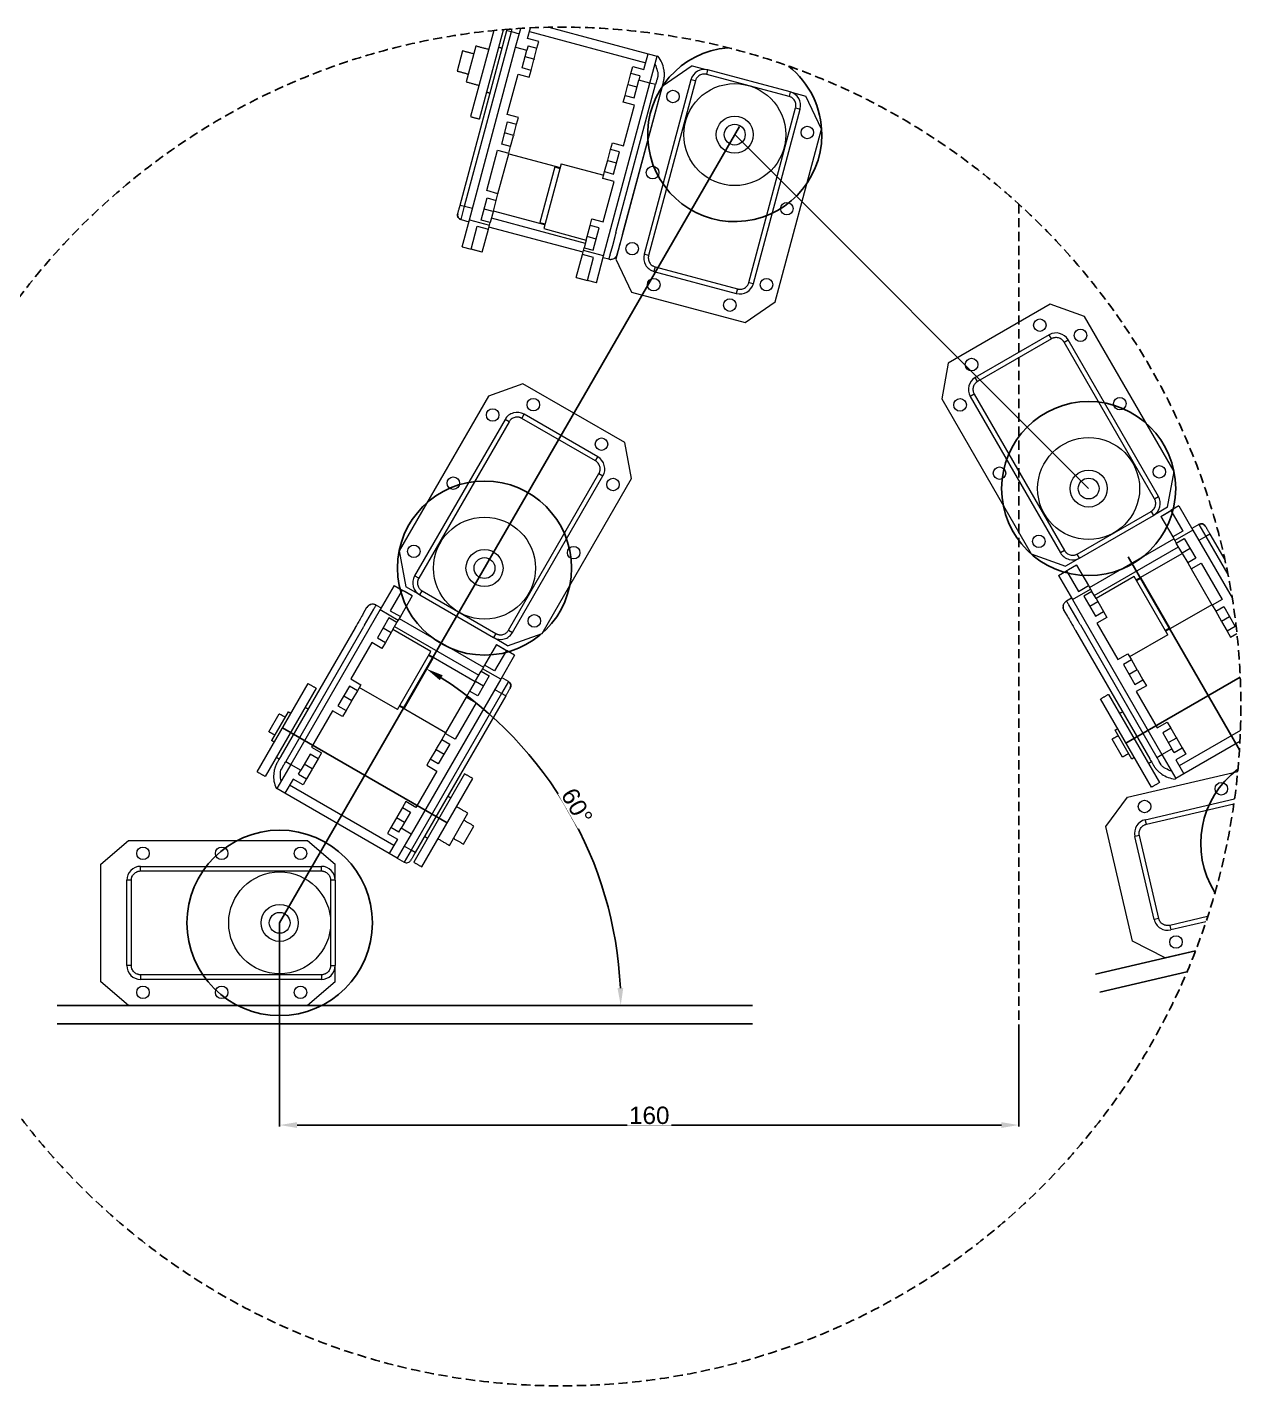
# Model space of a CAD drawing. Header units: millimetres. Extents: x 2045 to 5131, y -377 to 2192.
# Drawn here: x 3508 to 4555, y -377 to 796 of the extents above; entities that cross this region are included whole.
import ezdxf

# ---------------------------------------------------------------- set-up
doc = ezdxf.new("R2010")
doc.units = ezdxf.units.MM
doc.linetypes.add('ACISOTGL', pattern=[3, 2, -1])
for name, color, linetype, lineweight in [('AM_0', 7, 'Continuous', 50), ('AM_5', 3, 'Continuous', 25), ('Construction', 1, 'ACISOTGL', 25)]:
    doc.layers.add(name, color=color, linetype=linetype, lineweight=lineweight)
doc.layers.add('Legs', color=7, linetype='Continuous')
doc.layers.add('RX-28', color=7, linetype='Continuous')
doc.styles.get("Standard").update_dxf_attribs({"font": 'arial.ttf'})
doc.dimstyles.new('ISO-25$0', dxfattribs={"dimtxt": 2.5, "dimasz": 2.5, "dimexe": 1.25, "dimexo": 0.625, "dimtad": 1, "dimtxsty": 'Standard', "dimcen": 2.5, "dimadec": 0, "dimazin": 0, "dimtfac": 1, "dimtmove": 0, "dimatfit": 3, "dimfxl": 1, "dimarcsym": 0})
doc.dimstyles.new('ISO-25$2', dxfattribs={"dimtxt": 2.5, "dimasz": 2.5, "dimexe": 1.25, "dimexo": 0.625, "dimtad": 1, "dimtxsty": 'Standard', "dimcen": 2.5, "dimadec": 0, "dimazin": 0, "dimtfac": 1, "dimtmove": 0, "dimatfit": 3, "dimfxl": 1, "dimarcsym": 0})

# ---------------------------------------------------------------- blocks, each defined once
blk = doc.blocks.new('GENZOO0UT9OZ3')
at = {"layer": 'Construction', "linetype": 'ByBlock'}
blk.add_line((37.39, 123.4), (113.75, 47.03), dxfattribs=at)
at = {"layer": 'Construction'}
blk.add_line((98.67, 108.4), (98.67, -68.49), dxfattribs=at)
blk.add_circle((0, 0), 146.59, dxfattribs=at)
at = {"layer": 'Legs', "color": 7, "linetype": 'Continuous', "lineweight": 15}
for p, q in [((-21.86, 108.21), (-11.77, 145.89)), ((-20.9, 107.96), (-10.8, 145.63)), ((-14.62, 145.86), (-19.6, 127.28)), ((-17.67, 126.76), (-12.5, 146.05)), ((-11.77, 145.89), (-10.8, 145.63)), ((-10.8, 145.63), (-10.65, 146.2)), ((-10.8, 145.63), (-9.11, 145.17)), ((-9.89, 142.28), (-8.8, 146.32)), ((-7.32, 144.15), (-6.7, 146.44)), ((-4.9, 143.5), (-7.32, 144.15)), ((-6.92, 145.62), (18.19, 138.89)), ((-2.71, 146.56), (18.71, 140.82)), ((-21.34, 141.46), (-22.5, 137.12)), ((-18.47, 142.51), (-20.54, 134.78)), ((-19.88, 104.99), (-9.89, 142.28)), ((-9.89, 142.28), (-7.47, 141.63)), ((-8.5, 137.79), (-7.47, 141.63)), ((-7.22, 142.57), (-7.47, 141.63)), ((-7.22, 142.57), (-5.29, 142.05)), ((-5.9, 139.76), (-5.29, 142.05)), ((-5.29, 142.05), (-4.9, 143.5)), ((17.8, 137.42), (18.71, 140.82)), ((18.71, 140.82), (20.64, 140.31)), ((-5.93, 139.66), (-7.86, 140.18)), ((-6.57, 137.27), (-5.96, 139.57)), ((-5.9, 139.76), (-5.96, 139.57)), ((14.99, 136.62), (15.38, 138.07)), ((15.38, 138.07), (17.8, 137.42)), ((19.09, 134.51), (20.64, 140.31)), ((28.22, 138.28), (21.75, 133.8)), ((28.22, 138.28), (31.61, 137.37)), ((28.22, 138.28), (30.64, 137.63)), ((-11.72, 127.73), (-9.37, 136.47)), ((-9.37, 136.47), (-6.96, 135.82)), ((-6.57, 137.27), (-8.5, 137.79)), ((-6.96, 135.82), (-6.57, 137.27)), ((14.38, 134.32), (14.99, 136.62)), ((16.93, 136.1), (14.99, 136.62)), ((15.65, 131.32), (16.67, 135.16)), ((16.93, 136.1), (16.67, 135.16)), ((19.09, 134.51), (16.67, 135.16)), ((27.93, 135.25), (17.84, 97.58)), ((28.9, 134.99), (18.8, 97.32)), ((20.78, 135.98), (20.56, 135.15)), ((28.9, 134.99), (27.93, 135.25)), ((31.35, 136.4), (31.61, 137.37)), ((49.12, 131.64), (31.35, 136.4)), ((49.38, 132.61), (31.61, 137.37)), ((9.1, 97.23), (19.09, 134.51)), ((21.75, 133.8), (11.75, 96.52)), ((11.76, 102.31), (20.3, 134.19)), ((13.33, 102.41), (21.62, 133.32)), ((13.71, 131.84), (14.33, 134.13)), ((14.33, 134.13), (14.38, 134.32)), ((14.35, 134.23), (16.29, 133.71)), ((20.3, 134.19), (19.09, 134.51)), ((49.38, 132.61), (49.12, 131.64)), ((49.38, 132.61), (52.76, 131.7)), ((50.34, 132.35), (52.76, 131.7)), ((13.33, 130.39), (13.71, 131.84)), ((15.74, 129.74), (13.33, 130.39)), ((13.4, 121), (15.74, 129.74)), ((13.71, 131.84), (15.65, 131.32)), ((40.44, 91.52), (50.53, 129.19)), ((50.53, 129.19), (51.5, 128.93)), ((56.13, 124.59), (52.76, 131.7)), ((-12.9, 121.37), (-11.62, 126.15)), ((-9.3, 127.08), (-11.72, 127.73)), ((-11.62, 126.15), (-9.69, 125.63)), ((-9.69, 125.63), (-9.3, 127.08)), ((41.41, 91.26), (51.5, 128.93)), ((-10.33, 123.24), (-12.26, 123.76)), ((-10.97, 120.85), (-10.36, 123.14)), ((-10.3, 123.34), (-10.36, 123.14)), ((-10.3, 123.34), (-9.69, 125.63)), ((46.14, 87.3), (56.13, 124.59)), ((-10.97, 120.85), (-12.9, 121.37)), ((-11.36, 119.4), (-10.97, 120.85)), ((10.59, 120.2), (10.98, 121.65)), ((10.98, 121.65), (13.4, 121)), ((-16.12, 111.31), (-13.77, 120.05)), ((-13.77, 120.05), (-11.36, 119.4)), ((-13.7, 110.66), (-11.39, 119.28)), ((-11.39, 119.28), (-0.28, 116.31)), ((9.31, 115.42), (9.93, 117.71)), ((9.93, 117.71), (9.98, 117.9)), ((9.95, 117.81), (11.89, 117.29)), ((9.98, 117.9), (10.59, 120.2)), ((12.53, 119.68), (10.59, 120.2)), ((11.25, 114.9), (12.53, 119.68)), ((-1.44, 116.42), (-4.66, 104.42)), ((-0.06, 117.13), (-3.82, 103.12)), ((-1.44, 116.42), (-0.33, 116.12)), ((-0.06, 117.13), (9.11, 114.67)), ((8.93, 113.97), (9.31, 115.42)), ((9.31, 115.42), (11.25, 114.9)), ((11.34, 113.32), (8.93, 113.97)), ((9, 104.58), (11.34, 113.32)), ((-17.3, 104.95), (-16.02, 109.73)), ((-13.7, 110.66), (-16.12, 111.31)), ((-16.02, 109.73), (-14.09, 109.21)), ((-14.7, 106.92), (-14.09, 109.21)), ((-14.09, 109.21), (-13.7, 110.66)), ((-21.86, 108.21), (-20.9, 107.96)), ((-21.67, 105.06), (-20.9, 107.96)), ((-20.9, 107.96), (-19.21, 107.5)), ((-14.73, 106.82), (-16.66, 107.34)), ((-14.76, 106.72), (-15.37, 104.43)), ((-14.7, 106.92), (-14.76, 106.72)), ((-3.6, 103.94), (-14.7, 106.92)), ((-21.67, 105.06), (-19.98, 104.6)), ((-21.43, 99.2), (-19.88, 104.99)), ((-19.88, 104.99), (-15.53, 103.83)), ((-19.5, 98.68), (-18.17, 103.63)), ((-18.17, 103.63), (-15.76, 102.98)), ((-15.37, 104.43), (-17.3, 104.95)), ((-17.09, 98.03), (-15.76, 102.98)), ((-15.76, 102.98), (-15.53, 103.83)), ((4.65, 98.01), (-15.64, 103.44)), ((-15.53, 103.83), (-15.37, 104.43)), ((5.17, 99.94), (-15.12, 105.37)), ((-4.66, 104.42), (-3.55, 104.12)), ((-3.82, 103.12), (5.36, 100.66)), ((5.36, 100.66), (6.19, 103.78)), ((6.19, 103.78), (6.58, 105.23)), ((8.13, 103.26), (6.19, 103.78)), ((6.58, 105.23), (9, 104.58)), ((6.85, 98.48), (8.13, 103.26)), ((5.36, 100.66), (4.91, 99)), ((7.49, 100.87), (5.55, 101.39)), ((11.5, 101.35), (10.98, 99.41)), ((-21.43, 99.2), (-19.5, 98.68)), ((-17.09, 98.03), (-19.5, 98.68)), ((-17.09, 98.03), (-19.5, 98.68)), ((-17.09, 98.03), (-19.02, 98.55)), ((-17.09, 98.03), (-19.02, 98.55)), ((3.2, 92.6), (4.53, 97.55)), ((4.53, 97.55), (4.75, 98.39)), ((6.94, 96.9), (4.53, 97.55)), ((4.75, 98.39), (4.91, 99)), ((9.1, 97.23), (4.75, 98.39)), ((4.91, 99), (6.85, 98.48)), ((5.61, 91.95), (6.94, 96.9)), ((7.55, 91.43), (9.1, 97.23)), ((10.2, 96.52), (9, 96.84)), ((10.98, 99.41), (10.46, 97.48)), ((12.04, 97.58), (12.43, 99.03)), ((18.8, 97.32), (17.84, 97.58)), ((11.75, 96.52), (15.13, 89.4)), ((20.22, 94.87), (19.96, 93.9)), ((19.96, 93.9), (37.73, 89.14)), ((20.22, 94.87), (37.99, 90.11)), ((3.2, 92.6), (5.61, 91.95)), ((3.2, 92.6), (5.13, 92.08)), ((3.2, 92.6), (5.61, 91.95)), ((3.2, 92.6), (5.13, 92.08)), ((7.55, 91.43), (5.61, 91.95)), ((40.44, 91.52), (41.41, 91.26)), ((15.13, 89.4), (39.66, 82.83)), ((37.99, 90.11), (37.73, 89.14)), ((39.66, 82.83), (46.14, 87.3)), ((105.45, 86.81), (83.45, 74.11)), ((112.87, 84.16), (105.45, 86.81)), ((132.17, 50.73), (112.87, 84.16)), ((105.22, 80.21), (89.29, 71.01)), ((105.72, 79.34), (89.79, 70.14)), ((105.72, 79.34), (105.22, 80.21)), ((108.45, 78.61), (109.32, 79.11)), ((127.95, 44.84), (108.45, 78.61)), ((128.82, 45.34), (109.32, 79.11)), ((83.45, 74.11), (82.04, 66.36)), ((89.79, 70.14), (89.29, 71.01)), ((-8.31, 69.65), (-15.73, 67)), ((13.68, 56.95), (-8.31, 69.65)), ((-15.73, 67), (-35.03, 33.57)), ((82.04, 66.36), (101.34, 32.93)), ((89.05, 67.41), (88.19, 66.91)), ((88.19, 66.91), (107.69, 33.14)), ((89.05, 67.41), (108.55, 33.64)), ((-12.18, 61.95), (-31.68, 28.17)), ((-11.31, 61.45), (-12.18, 61.95)), ((-8.58, 62.18), (-8.08, 63.05)), ((7.35, 52.98), (-8.58, 62.18)), ((7.85, 53.85), (-8.08, 63.05)), ((-11.31, 61.45), (-30.81, 27.67)), ((15.1, 49.2), (13.68, 56.95)), ((7.35, 52.98), (7.85, 53.85)), ((-11.41, 16.47), (8.09, 50.25)), ((8.09, 50.25), (8.95, 49.75)), ((130.75, 42.99), (132.17, 50.73)), ((-10.55, 15.97), (8.95, 49.75)), ((-4.2, 15.77), (15.1, 49.2)), ((127.95, 44.84), (128.82, 45.34)), ((111.29, 32.9), (127.22, 42.1)), ((111.79, 32.04), (127.72, 41.24)), ((127.22, 42.1), (127.72, 41.24)), ((130.75, 42.99), (127.72, 41.24)), ((130.75, 42.99), (128.59, 41.74)), ((129.35, 41.02), (131.51, 42.27)), ((129.35, 41.02), (131.51, 42.27)), ((129.35, 41.02), (131.08, 42.02)), ((129.35, 41.02), (131.08, 42.02)), ((133.24, 43.27), (131.51, 42.27)), ((131.51, 42.27), (134.07, 37.83)), ((133.24, 43.27), (136.24, 38.08)), ((129.35, 41.02), (131.91, 36.58)), ((137.56, 39.3), (136.04, 38.42)), ((137.56, 39.3), (139.06, 36.7)), ((113.96, 25.67), (132.15, 36.17)), ((134.07, 37.83), (131.91, 36.58)), ((131.91, 36.58), (132.35, 35.83)), ((136.24, 38.08), (132.35, 35.83)), ((132.35, 35.83), (132.66, 35.28)), ((132.66, 35.28), (134.39, 36.28)), ((133.85, 33.23), (132.66, 35.28)), ((134.39, 36.28), (136.87, 32)), ((136.24, 38.08), (144.71, 23.42)), ((139.06, 36.7), (137.54, 35.82)), ((139.93, 37.2), (139.06, 36.7)), ((139.06, 36.7), (143.79, 28.5)), ((139.93, 37.2), (143.13, 31.64)), ((-35.03, 33.57), (-33.61, 25.82)), ((101.34, 32.93), (108.75, 30.29)), ((108.55, 33.64), (107.69, 33.14)), ((111.79, 32.04), (111.29, 32.9)), ((114.96, 23.94), (133.15, 34.44)), ((123.99, 27.3), (133.95, 33.05)), ((133.95, 33.05), (133.85, 33.23)), ((133.9, 33.14), (135.63, 34.14)), ((133.95, 33.05), (135.13, 31)), ((111.79, 32.04), (108.75, 30.29)), ((110.92, 31.54), (108.75, 30.29)), ((111.16, 30.52), (109, 29.27)), ((111.16, 30.52), (109, 29.27)), ((111.16, 30.52), (109.43, 29.52)), ((111.16, 30.52), (109.43, 29.52)), ((111.16, 30.52), (113.72, 26.08)), ((136.87, 32), (135.13, 31)), ((135.13, 31), (135.88, 29.7)), ((135.88, 29.7), (138.05, 30.95)), ((135.88, 29.7), (140.35, 21.97)), ((138.05, 30.95), (142.57, 23.11)), ((-30.81, 27.67), (-31.68, 28.17)), ((107.26, 28.27), (109, 29.27)), ((107.26, 28.27), (110.26, 23.08)), ((109, 29.27), (111.56, 24.83)), ((123.56, 28.04), (115.34, 23.29)), ((130.81, 15.48), (123.56, 28.04)), ((125.08, 27.71), (124.08, 27.14)), ((131.29, 16.96), (125.08, 27.71)), ((-36.1, 26.11), (-39.1, 20.91)), ((-34.37, 25.11), (-36.93, 20.67)), ((-36.1, 26.11), (-34.37, 25.11)), ((-32.21, 23.86), (-34.77, 19.42)), ((-32.21, 23.86), (-34.37, 25.11)), ((-32.21, 23.86), (-34.37, 25.11)), ((-32.21, 23.86), (-33.94, 24.86)), ((-32.21, 23.86), (-33.94, 24.86)), ((-30.58, 24.07), (-33.61, 25.82)), ((-31.45, 24.57), (-33.61, 25.82)), ((-30.58, 24.07), (-30.08, 24.94)), ((-30.58, 24.07), (-14.65, 14.87)), ((-30.08, 24.94), (-14.15, 15.74)), ((110.26, 23.08), (114.16, 25.33)), ((111.56, 24.83), (113.72, 26.08)), ((114.47, 24.78), (112.74, 23.78)), ((112.74, 23.78), (115.22, 19.5)), ((113.72, 26.08), (114.16, 25.33)), ((114.16, 25.33), (114.47, 24.78)), ((115.34, 23.29), (114.47, 24.78)), ((-39.1, 20.91), (-58.4, -12.52)), ((-42.04, 21.33), (-42.79, 20.04)), ((-41.49, 19.29), (-40.49, 21.02)), ((-39.99, 21.88), (-38.9, 21.26)), ((-39.1, 20.91), (-35.21, 18.66)), ((-36.93, 20.67), (-34.77, 19.42)), ((108.43, 20.75), (109.18, 19.45)), ((108.98, 22.8), (110.06, 23.42)), ((110.48, 20.2), (109.48, 21.93)), ((110.26, 23.08), (129.56, -10.35)), ((113.98, 21.64), (115.71, 22.64)), ((115.34, 23.29), (116.95, 20.5)), ((140.35, 21.97), (130.39, 16.22)), ((142.57, 23.11), (140.41, 21.86)), ((140.41, 21.86), (141.16, 20.56)), ((141.16, 20.56), (142.89, 21.56)), ((141.16, 20.56), (142.35, 18.5)), ((142.89, 21.56), (145.37, 17.27)), ((-42.49, 17.55), (-41.49, 19.29)), ((-37.25, 19.12), (-39.73, 14.83)), ((-35.52, 18.12), (-37.25, 19.12)), ((-36.38, 16.63), (-35.52, 18.12)), ((-35.21, 18.66), (-35.52, 18.12)), ((-34.77, 19.42), (-35.21, 18.66)), ((-35.01, 19.01), (-16.82, 8.51)), ((111.48, 18.47), (110.48, 20.2)), ((111.98, 17.6), (128.48, -10.98)), ((115.22, 19.5), (116.95, 20.5)), ((117.7, 19.2), (115.53, 17.95)), ((115.53, 17.95), (120.06, 10.11)), ((116.95, 20.5), (117.7, 19.2)), ((142.45, 18.33), (142.35, 18.5)), ((142.4, 18.42), (144.13, 19.42)), ((142.45, 18.33), (143.63, 16.27)), ((-44.54, 17), (-60.54, -10.71)), ((-42.99, 16.69), (-59.49, -11.89)), ((-39.73, 14.83), (-37.99, 13.83)), ((-38.49, 16.98), (-36.76, 15.98)), ((-36.38, 16.63), (-37.99, 13.83)), ((-28.16, 11.88), (-36.38, 16.63)), ((-36.01, 17.28), (-17.82, 6.78)), ((-14.15, 15.74), (-14.65, 14.87)), ((-11.62, 13.12), (-14.65, 14.87)), ((-11.62, 13.12), (-4.2, 15.77)), ((-11.41, 16.47), (-10.55, 15.97)), ((110.93, 16.42), (126.93, -11.29)), ((130.81, 15.48), (122.59, 10.73)), ((131.29, 16.96), (130.29, 16.38)), ((145.37, 17.27), (143.63, 16.27)), ((143.63, 16.27), (144.38, 14.98)), ((144.38, 14.98), (145.74, 15.76)), ((-40.91, 13.78), (-45.43, 5.95)), ((-38.74, 12.53), (-40.91, 13.78)), ((-37.99, 13.83), (-38.74, 12.53)), ((-35.41, -0.68), (-28.16, 11.88)), ((-14.02, 13.36), (-16.58, 8.92)), ((-11.86, 12.11), (-14.42, 7.67)), ((-14.02, 13.36), (-11.86, 12.11)), ((-14.02, 13.36), (-12.29, 12.36)), ((-14.02, 13.36), (-11.86, 12.11)), ((-14.02, 13.36), (-12.29, 12.36)), ((-11.62, 13.12), (-13.78, 14.37)), ((-10.12, 11.11), (-11.86, 12.11)), ((-33.89, -0.35), (-27.68, 10.4)), ((-27.68, 10.4), (-28.68, 10.98)), ((-28.58, 11.14), (-18.62, 5.39)), ((-16.58, 8.92), (-17.02, 8.16)), ((-14.42, 7.67), (-16.58, 8.92)), ((-10.12, 11.11), (-13.12, 5.91)), ((120.06, 10.11), (122.22, 11.36)), ((122.97, 10.06), (121.24, 9.06)), ((121.24, 9.06), (123.72, 4.77)), ((122.22, 11.36), (122.97, 10.06)), ((122.97, 10.06), (124.16, 8)), ((-45.43, 5.95), (-43.27, 4.7)), ((-13.12, 5.91), (-32.42, -27.52)), ((-18.52, 5.56), (-17.33, 7.62)), ((-15.6, 6.62), (-18.08, 2.33)), ((-17.02, 8.16), (-17.33, 7.62)), ((-17.33, 7.62), (-15.6, 6.62)), ((-13.12, 5.91), (-17.02, 8.16)), ((-11.41, 5.38), (-12.92, 6.26)), ((124.21, 7.92), (122.48, 6.92)), ((124.16, 8), (124.26, 7.83)), ((124.26, 7.83), (125.45, 5.77)), ((-65.67, -14.1), (-54.67, 4.96)), ((-52.94, 3.96), (-63.94, -15.1)), ((-45.75, 4.4), (-48.23, 0.11)), ((-44.02, 3.4), (-45.75, 4.4)), ((-44.02, 3.4), (-45.21, 1.34)), ((-43.27, 4.7), (-44.02, 3.4)), ((-35.41, -0.68), (-43.63, 4.07)), ((-19.81, 3.33), (-20.56, 2.03)), ((-18.62, 5.39), (-19.81, 3.33)), ((-18.08, 2.33), (-19.81, 3.33)), ((-18.62, 5.39), (-18.52, 5.56)), ((-18.57, 5.48), (-16.84, 4.48)), ((-12.91, 2.79), (-14.42, 3.66)), ((-11.41, 5.38), (-12.91, 2.79)), ((123.72, 4.77), (125.45, 5.77)), ((126.2, 4.48), (124.03, 3.23)), ((124.03, 3.23), (128.56, -4.61)), ((125.45, 5.77), (126.2, 4.48)), ((-48.23, 0.11), (-46.49, -0.89)), ((-45.26, 1.25), (-46.99, 2.25)), ((-45.31, 1.17), (-46.49, -0.89)), ((-45.21, 1.34), (-45.31, 1.17)), ((-25.02, -5.69), (-34.98, 0.06)), ((-33.89, -0.35), (-34.89, 0.22)), ((-12.91, 2.79), (-32.41, -30.99)), ((-12.04, 2.29), (-31.54, -31.49)), ((-20.56, 2.03), (-25.02, -5.69)), ((-18.39, 0.78), (-22.92, -7.05)), ((-20.56, 2.03), (-18.39, 0.78)), ((-12.04, 2.29), (-12.91, 2.79)), ((127.3, -17.43), (116.3, 1.62)), ((118.03, 2.62), (129.03, -16.43)), ((-63.15, -5.44), (-60.9, -1.55)), ((-62.53, -7.36), (-58.93, -1.13)), ((-49.41, -0.94), (-53.93, -8.78)), ((-47.24, -2.19), (-49.41, -0.94)), ((-46.49, -0.89), (-47.24, -2.19)), ((-25.08, -5.8), (-25.83, -7.1)), ((-22.92, -7.05), (-25.08, -5.8)), ((123.04, -11.35), (119.44, -5.11)), ((128.56, -4.61), (130.72, -3.36)), ((131.47, -4.66), (129.74, -5.66)), ((129.74, -5.66), (131.73, -9.1)), ((130.72, -3.36), (131.47, -4.66)), ((131.47, -4.66), (132.66, -6.72)), ((146.5, -5.2), (133.3, -12.82)), ((-53.93, -8.78), (-51.77, -10.03)), ((-25.83, -7.1), (-27.02, -9.16)), ((-24.1, -8.1), (-26.58, -12.39)), ((-25.83, -7.1), (-24.1, -8.1)), ((121.06, -10.93), (118.81, -7.03)), ((132.71, -6.8), (130.98, -7.8)), ((132.66, -6.72), (132.76, -6.89)), ((132.76, -6.89), (133.95, -8.95)), ((146.39, -7.56), (134.3, -14.55)), ((-54.25, -10.32), (-56.24, -13.77)), ((-52.52, -11.32), (-54.25, -10.32)), ((-52.52, -11.32), (-53.71, -13.38)), ((-51.77, -10.03), (-52.52, -11.32)), ((-28.31, -11.39), (-29.06, -12.69)), ((-27.12, -9.33), (-28.31, -11.39)), ((-26.58, -12.39), (-28.31, -11.39)), ((-27.12, -9.33), (-27.02, -9.16)), ((-27.07, -9.25), (-25.34, -10.25)), ((128.48, -10.98), (129.56, -10.35)), ((129.56, -10.35), (131.73, -9.1)), ((129.56, -10.35), (132.56, -15.55)), ((132.22, -9.95), (131.73, -9.1)), ((132.22, -9.95), (133.95, -8.95)), ((134.7, -10.25), (132.53, -11.5)), ((132.53, -11.5), (134.3, -14.55)), ((133.95, -8.95), (134.7, -10.25)), ((-58.4, -12.52), (-61.4, -17.71)), ((-60.42, -13.5), (-59.99, -12.76)), ((-59.49, -11.89), (-58.4, -12.52)), ((-58.4, -12.52), (-56.24, -13.77)), ((-56.73, -14.61), (-56.24, -13.77)), ((-56.73, -14.61), (-54.99, -15.61)), ((-53.76, -13.47), (-55.49, -12.47)), ((-53.81, -13.55), (-54.99, -15.61)), ((-53.71, -13.38), (-53.81, -13.55)), ((-20.89, -14.54), (-31.89, -33.6)), ((-26.89, -13.94), (-31.42, -21.78)), ((-29.06, -12.69), (-26.89, -13.94)), ((122.17, -19.57), (145.91, -14.05)), ((129.41, -12.59), (128.98, -11.84)), ((134.3, -14.55), (132.56, -15.55)), ((-57.91, -15.66), (-59.67, -18.71)), ((-36.16, -29.98), (-58.67, -16.98)), ((-55.74, -16.91), (-57.91, -15.66)), ((-54.99, -15.61), (-55.74, -16.91)), ((-30.16, -34.6), (-19.16, -15.54)), ((-59.67, -18.71), (-61.4, -17.71)), ((-37.16, -31.71), (-59.67, -18.71)), ((117.48, -25.89), (122.17, -19.57)), ((125.97, -24.43), (145.22, -19.96)), ((-34.33, -21.82), (-35.52, -23.88)), ((-32.6, -22.82), (-34.59, -26.27)), ((-33.58, -20.53), (-34.33, -21.82)), ((-34.33, -21.82), (-32.6, -22.82)), ((-31.42, -21.78), (-33.58, -20.53)), ((-24.19, -29.96), (-20.19, -23.03)), ((126.2, -25.41), (145.07, -21.02)), ((-36.81, -26.11), (-37.56, -27.41)), ((-35.62, -24.05), (-36.81, -26.11)), ((-35.08, -27.11), (-36.81, -26.11)), ((-35.62, -24.05), (-35.52, -23.88)), ((-35.57, -23.97), (-33.84, -24.97)), ((-35.08, -27.11), (-34.59, -26.27)), ((-32.42, -27.52), (-34.59, -26.27)), ((-21.15, -29.69), (-18.9, -25.8)), ((123.23, -50.63), (117.48, -25.89)), ((126.2, -25.41), (125.97, -24.43)), ((-99.41, -33.99), (-93.41, -28.89)), ((-93.41, -28.89), (-54.81, -28.89)), ((-54.81, -28.89), (-48.81, -33.99)), ((-37.56, -27.41), (-35.39, -28.66)), ((-35.39, -28.66), (-37.16, -31.71)), ((-32.42, -27.52), (-35.42, -32.71)), ((124.7, -27.81), (123.73, -28.03)), ((127.89, -45.96), (123.73, -28.03)), ((128.87, -45.73), (124.7, -27.81)), ((-35.42, -32.71), (-37.16, -31.71)), ((-32.41, -30.99), (-33.92, -30.11)), ((-32.41, -30.99), (-33.91, -33.59)), ((-31.54, -31.49), (-32.41, -30.99)), ((-99.41, -59.39), (-99.41, -33.99)), ((-90.81, -34.49), (-51.81, -34.49)), ((-90.81, -35.49), (-90.81, -34.49)), ((-51.81, -35.49), (-51.81, -34.49)), ((-48.81, -37.49), (-48.81, -33.99)), ((-48.81, -36.49), (-48.81, -33.99)), ((-35.42, -32.71), (-33.91, -33.59)), ((-93.81, -55.89), (-93.81, -37.49)), ((-92.81, -37.49), (-93.81, -37.49)), ((-92.81, -55.89), (-92.81, -37.49)), ((-90.81, -35.49), (-51.81, -35.49)), ((-49.81, -37.49), (-49.81, -55.89)), ((-48.81, -37.49), (-49.81, -37.49)), ((-48.81, -37.49), (-48.81, -55.89)), ((128.87, -45.73), (127.89, -45.96)), ((139.4, -45.34), (131.27, -47.23)), ((139.04, -46.45), (131.49, -48.2)), ((131.27, -47.23), (131.49, -48.2)), ((130.23, -54.24), (123.23, -50.63)), ((136.78, -52.72), (130.23, -54.24)), ((-92.81, -55.89), (-93.81, -55.89)), ((-51.81, -57.89), (-90.81, -57.89)), ((-90.81, -57.89), (-90.81, -58.89)), ((-51.81, -57.89), (-51.81, -58.89)), ((-49.81, -55.89), (-48.81, -55.89)), ((-48.81, -59.39), (-48.81, -55.89)), ((-48.81, -59.39), (-48.81, -56.89)), ((-93.41, -64.49), (-99.41, -59.39)), ((-51.81, -58.89), (-90.81, -58.89)), ((-48.81, -59.39), (-54.81, -64.49)), ((-54.81, -64.49), (-93.41, -64.49))]:
    blk.add_line(p, q, dxfattribs=at)
at = {"layer": 'Legs', "color": 1}
for p, q in [((-60.81, -46.69), (38.39, 125.13)), ((146.29, -9.33), (122.25, 32.32)), ((121.8, -7.91), (146.45, 6.33)), ((-60.17, -4.57), (-24.66, -25.07)), ((-60.81, -64.49), (-60.81, -46.69)), ((136.78, -52.72), (115.23, -57.73)), ((134.95, -57.25), (116.13, -61.62)), ((41.19, -64.49), (-108.81, -64.49)), ((41.19, -68.49), (-108.81, -68.49))]:
    blk.add_line(p, q, dxfattribs=at)
at = {"layer": 'Legs', "color": 7, "linetype": 'Continuous', "lineweight": 15}
for centre, radius in [((24.06, 131.63), 1.35), ((37.39, 123.4), 11), ((37.39, 123.4), 4), ((37.39, 123.4), 2.25), ((53.04, 123.86), 1.35), ((19.66, 115.21), 1.35), ((48.64, 107.44), 1.35), ((15.26, 98.78), 1.35), ((19.91, 91.02), 1.35), ((44.24, 91.02), 1.35), ((36.33, 86.62), 1.35), ((103.21, 82.28), 1.35), ((111.99, 80.08), 1.35), ((88.49, 73.78), 1.35), ((-6.08, 65.12), 1.35), ((86.01, 65.08), 1.35), ((120.49, 65.36), 1.35), ((-14.85, 62.91), 1.35), ((8.65, 56.62), 1.35), ((113.75, 47.03), 11), ((94.51, 50.36), 1.35), ((113.75, 47.03), 4), ((128.99, 50.63), 1.35), ((-23.35, 48.19), 1.35), ((11.13, 47.91), 1.35), ((113.75, 47.03), 2.25), ((-16.61, 29.87), 11), ((103.01, 35.63), 1.35), ((-31.85, 33.47), 1.35), ((-16.61, 29.87), 4), ((2.63, 33.19), 1.35), ((-16.61, 29.87), 2.25), ((-5.87, 18.47), 1.35), ((142.38, -17.75), 1.35), ((125.82, -21.59), 1.35), ((-90.31, -31.69), 1.35), ((-73.31, -31.69), 1.35), ((-56.31, -31.69), 1.35), ((-60.81, -46.69), 11), ((-60.81, -46.69), 4), ((-60.81, -46.69), 2.25), ((132.61, -50.81), 1.35), ((-90.31, -61.69), 1.35), ((-73.31, -61.69), 1.35), ((-56.31, -61.69), 1.35)]:
    blk.add_circle(centre, radius, dxfattribs=at)
at = {"layer": 'Legs', "color": 1}
blk.add_circle((-60.81, -46.69), 20, dxfattribs=at)
for centre, radius, start, end in [((37.39, 123.4), 18.78, 94.5168, 0), ((37.39, 123.4), 18.78, 94.5168, 0), ((37.39, 123.4), 18.78, 94.5168, 0), ((37.39, 123.4), 18.78, 0, 51.7724), ((37.39, 123.4), 18.78, 0, 51.7724), ((37.39, 123.4), 18.78, 0, 51.7724), ((157.95, -29.53), 20, 126.8328, 211.9905)]:
    blk.add_arc(centre, radius, start, end, dxfattribs=at)
at = {"layer": 'Legs', "color": 7, "linetype": 'Continuous', "lineweight": 15}
for centre, radius, start, end in [((16.04, 136.36), 6.18, 10.3171, 39.0432), ((30.83, 134.47), 3, 75, 165), ((48.6, 129.71), 3, 345, 75), ((20.73, 96.8), 3, 165, 255), ((38.51, 92.04), 3, 255, 345), ((106.72, 77.61), 3, 30, 120), ((90.79, 68.41), 3, 120, 210), ((-9.58, 60.45), 3, 60, 150), ((6.35, 51.25), 3, 330, 60), ((126.22, 43.84), 3, 300, 30), ((110.29, 34.64), 3, 210, 300), ((-29.08, 26.67), 3, 150, 240), ((-13.15, 17.47), 3, 240, 330), ((-55.94, -15.1), 6.18, 175.3171, 204.0432), ((133.03, -9.51), 6.18, 235.3171, 264.0432), ((126.65, -27.36), 3, 103.0806, 193.0806), ((-90.81, -37.49), 3, 90, 180), ((-51.81, -37.49), 3, 0, 90), ((-33.41, -32.72), 1, 240, 330), ((130.81, -45.28), 3, 193.0806, 283.0806), ((-90.81, -55.89), 3, 180, 270), ((-51.81, -55.89), 3, 270, 0)]:
    blk.add_arc(centre, radius, start, end, dxfattribs=at)
at = {"layer": 'Legs', "color": 7, "linetype": 'Continuous'}
for centre, start, end in [((-21.41, 106.02), 165, 255), ((138.06, 38.43), 30, 120), ((-11.91, 4.52), 330, 60)]:
    blk.add_arc(centre, 1, start, end, dxfattribs=at)
at = {"layer": 'Legs', "color": 7, "linetype": 'Continuous', "lineweight": 15}
for points, knots in [([(-11.77, 145.89), (-11.76, 145.93), (-11.74, 146), (-11.72, 146.08), (-11.71, 146.12)], [0, 0, 0, 0, 0.04032222, 0.07765218, 0.07765218, 0.07765218, 0.07765218]), ([(20.56, 135.15), (20.56, 135.15), (20.55, 135.13), (20.52, 135.04), (20.5, 134.97), (20.45, 134.78), (20.42, 134.66), (20.36, 134.42), (20.33, 134.3), (20.3, 134.19)], [0, 0, 0, 0, 0.25, 0.25, 0.5, 0.5, 0.75, 0.75, 1, 1, 1, 1]), ([(20.64, 137.2), (20.74, 136.98), (20.8, 136.77), (20.84, 136.35), (20.82, 136.15), (20.78, 135.98)], [0, 0, 0, 0, 0.5, 0.5, 1, 1, 1, 1]), ([(22, 134.77), (22.02, 134.82), (22.05, 134.94), (22.09, 135.12), (22.12, 135.3), (22.15, 135.49), (22.18, 135.69), (22.2, 135.89), (22.21, 136.13), (22.22, 136.43), (22.2, 136.77), (22.17, 137.12), (22.13, 137.35), (22.11, 137.47)], [0, 0, 0, 0, 0.070877, 0.142078, 0.213718, 0.285906, 0.358753, 0.432364, 0.506842, 0.626428, 0.748243, 0.872652, 1, 1, 1, 1]), ([(31.35, 136.4), (31.31, 136.41), (31.22, 136.43), (31.1, 136.45), (30.98, 136.47), (30.85, 136.47), (30.72, 136.47), (30.51, 136.45), (30.2, 136.38), (29.82, 136.22), (29.49, 135.98), (29.25, 135.71), (29.08, 135.46), (28.97, 135.23), (28.92, 135.07), (28.9, 134.99)], [0, 0, 0, 0, 0.040322, 0.080317, 0.120142, 0.159958, 0.199924, 0.240197, 0.370042, 0.500057, 0.629902, 0.759917, 0.840045, 0.919646, 1, 1, 1, 1]), ([(50.53, 129.19), (50.54, 129.23), (50.56, 129.31), (50.58, 129.44), (50.6, 129.56), (50.6, 129.69), (50.6, 129.81), (50.58, 130.03), (50.51, 130.34), (50.35, 130.72), (50.11, 131.05), (49.84, 131.29), (49.59, 131.46), (49.36, 131.57), (49.2, 131.62), (49.12, 131.64)], [0, 0, 0, 0, 0.0403222, 0.0803171, 0.1201425, 0.159958, 0.1999236, 0.2401972, 0.3700419, 0.5000573, 0.629902, 0.7599174, 0.8400454, 0.9196463, 1, 1, 1, 1]), ([(-22.38, 106.28), (-22.38, 106.28), (-22.38, 106.28), (-22.38, 106.3), (-22.37, 106.32), (-22.36, 106.34), (-22.36, 106.38), (-22.34, 106.45), (-22.3, 106.59), (-22.23, 106.84), (-22.15, 107.15), (-22.07, 107.45), (-21.99, 107.73), (-21.93, 107.97), (-21.88, 108.13), (-21.86, 108.21)], [0, 0, 0, 0, 0.040322, 0.080317, 0.120142, 0.159958, 0.199924, 0.240197, 0.370042, 0.500057, 0.629902, 0.759917, 0.840045, 0.919646, 1, 1, 1, 1]), ([(11.76, 102.31), (11.72, 102.19), (11.65, 101.93), (11.57, 101.62), (11.52, 101.42), (11.51, 101.39), (11.51, 101.38)], [0, 0, 0, 0, 0.282584, 0.565169, 0.847753, 1, 1, 1, 1]), ([(12.43, 99.03), (12.67, 99.92), (12.9, 100.78), (13.24, 102.05), (13.33, 102.41), (13.33, 102.41)], [0, 0, 0, 0, 0.5, 0.5, 1, 1, 1, 1]), ([(10.46, 97.48), (10.43, 97.36), (10.36, 97.1), (10.27, 96.79), (10.22, 96.59), (10.21, 96.56), (10.21, 96.55)], [0, 0, 0, 0, 0.282584, 0.565169, 0.847753, 1, 1, 1, 1]), ([(11.45, 96.74), (11.46, 96.75), (11.54, 96.79), (11.68, 96.93), (11.87, 97.17), (11.95, 97.39), (11.99, 97.5)], [0, 0, 0, 0, 0.050132, 0.295518, 0.618719, 1, 1, 1, 1]), ([(12.04, 97.58), (12.01, 97.49), (11.95, 97.3), (11.82, 97.09), (11.72, 96.99), (11.69, 96.96)], [0, 0, 0, 0, 0.397137, 0.840695, 1, 1, 1, 1]), ([(18.8, 97.32), (18.79, 97.28), (18.77, 97.2), (18.75, 97.07), (18.74, 96.95), (18.73, 96.82), (18.74, 96.7), (18.75, 96.48), (18.82, 96.17), (18.99, 95.79), (19.23, 95.46), (19.5, 95.22), (19.75, 95.05), (19.98, 94.94), (20.14, 94.89), (20.22, 94.87)], [0, 0, 0, 0, 0.040322, 0.080317, 0.120142, 0.159958, 0.199924, 0.240197, 0.370042, 0.500057, 0.629902, 0.759917, 0.840045, 0.919646, 1, 1, 1, 1]), ([(10.19, 96.54), (10.27, 96.52), (10.41, 96.49), (10.67, 96.48), (11, 96.51), (11.26, 96.61), (11.41, 96.71), (11.45, 96.74)], [0, 0, 0, 0, 0.167783, 0.320425, 0.575766, 0.912777, 1, 1, 1, 1]), ([(37.99, 90.11), (38.03, 90.1), (38.11, 90.08), (38.24, 90.06), (38.36, 90.04), (38.49, 90.04), (38.61, 90.04), (38.83, 90.06), (39.14, 90.13), (39.51, 90.29), (39.85, 90.53), (40.09, 90.8), (40.25, 91.05), (40.37, 91.28), (40.42, 91.44), (40.44, 91.52)], [0, 0, 0, 0, 0.040322, 0.080317, 0.120142, 0.159958, 0.199924, 0.240197, 0.370042, 0.500057, 0.629902, 0.759917, 0.840045, 0.919646, 1, 1, 1, 1]), ([(108.45, 78.61), (108.43, 78.65), (108.39, 78.72), (108.31, 78.82), (108.24, 78.92), (108.15, 79.01), (108.06, 79.1), (107.89, 79.24), (107.63, 79.41), (107.24, 79.56), (106.84, 79.62), (106.48, 79.6), (106.18, 79.54), (105.94, 79.46), (105.8, 79.38), (105.72, 79.34)], [0, 0, 0, 0, 0.040322, 0.080317, 0.120142, 0.159958, 0.199924, 0.240197, 0.370042, 0.500057, 0.629902, 0.759917, 0.840045, 0.919646, 1, 1, 1, 1]), ([(89.79, 70.14), (89.75, 70.12), (89.68, 70.08), (89.58, 70), (89.48, 69.93), (89.39, 69.84), (89.3, 69.75), (89.16, 69.58), (88.99, 69.32), (88.84, 68.93), (88.77, 68.53), (88.79, 68.17), (88.85, 67.87), (88.94, 67.63), (89.01, 67.48), (89.05, 67.41)], [0, 0, 0, 0, 0.040322, 0.080317, 0.120142, 0.159958, 0.199924, 0.240197, 0.370042, 0.500057, 0.629902, 0.759917, 0.840045, 0.919646, 1, 1, 1, 1]), ([(-8.58, 62.18), (-8.62, 62.2), (-8.69, 62.24), (-8.81, 62.29), (-8.92, 62.34), (-9.04, 62.37), (-9.16, 62.4), (-9.38, 62.44), (-9.7, 62.46), (-10.1, 62.39), (-10.49, 62.25), (-10.79, 62.05), (-11.01, 61.85), (-11.18, 61.66), (-11.27, 61.52), (-11.31, 61.45)], [0, 0, 0, 0, 0.040322, 0.080317, 0.120142, 0.159958, 0.199924, 0.240197, 0.370042, 0.500057, 0.629902, 0.759917, 0.840045, 0.919646, 1, 1, 1, 1]), ([(8.09, 50.25), (8.11, 50.28), (8.15, 50.36), (8.2, 50.47), (8.24, 50.59), (8.28, 50.71), (8.31, 50.83), (8.35, 51.05), (8.36, 51.36), (8.3, 51.77), (8.15, 52.15), (7.96, 52.45), (7.76, 52.68), (7.57, 52.85), (7.42, 52.93), (7.35, 52.98)], [0, 0, 0, 0, 0.040322, 0.080317, 0.120142, 0.159958, 0.199924, 0.240197, 0.370042, 0.500057, 0.629902, 0.759917, 0.840045, 0.919646, 1, 1, 1, 1]), ([(127.22, 42.1), (127.26, 42.13), (127.33, 42.17), (127.43, 42.24), (127.53, 42.32), (127.62, 42.41), (127.71, 42.5), (127.85, 42.66), (128.02, 42.93), (128.17, 43.31), (128.23, 43.72), (128.22, 44.08), (128.15, 44.37), (128.07, 44.61), (127.99, 44.76), (127.95, 44.84)], [0, 0, 0, 0, 0.040322, 0.080317, 0.120142, 0.159958, 0.199924, 0.240197, 0.370042, 0.500057, 0.629902, 0.759917, 0.840045, 0.919646, 1, 1, 1, 1]), ([(138.93, 38.93), (138.93, 38.93), (138.93, 38.93), (138.93, 38.92), (138.94, 38.9), (138.96, 38.88), (138.97, 38.85), (139.01, 38.78), (139.08, 38.66), (139.21, 38.43), (139.37, 38.16), (139.53, 37.88), (139.68, 37.63), (139.8, 37.42), (139.88, 37.27), (139.93, 37.2)], [0, 0, 0, 0, 0.040322, 0.080317, 0.120142, 0.159958, 0.199924, 0.240197, 0.370042, 0.500057, 0.629902, 0.759917, 0.840045, 0.919646, 1, 1, 1, 1]), ([(108.55, 33.64), (108.58, 33.6), (108.62, 33.53), (108.69, 33.42), (108.77, 33.33), (108.86, 33.24), (108.95, 33.15), (109.11, 33.01), (109.38, 32.84), (109.76, 32.69), (110.17, 32.62), (110.53, 32.64), (110.83, 32.7), (111.06, 32.79), (111.21, 32.86), (111.29, 32.9)], [0, 0, 0, 0, 0.0403222, 0.0803171, 0.1201425, 0.159958, 0.1999236, 0.2401972, 0.3700419, 0.5000573, 0.629902, 0.7599174, 0.8400454, 0.9196463, 1, 1, 1, 1]), ([(-30.81, 27.67), (-30.83, 27.64), (-30.87, 27.56), (-30.93, 27.45), (-30.97, 27.33), (-31.01, 27.21), (-31.04, 27.09), (-31.08, 26.87), (-31.09, 26.56), (-31.03, 26.15), (-30.88, 25.77), (-30.69, 25.47), (-30.48, 25.24), (-30.29, 25.07), (-30.15, 24.98), (-30.08, 24.94)], [0, 0, 0, 0, 0.0403222, 0.0803171, 0.1201425, 0.159958, 0.1999236, 0.2401972, 0.3700419, 0.5000573, 0.629902, 0.7599174, 0.8400454, 0.9196463, 1, 1, 1, 1]), ([(-42.04, 21.33), (-41.98, 21.41), (-41.87, 21.58), (-41.7, 21.75), (-41.58, 21.82), (-41.54, 21.84)], [0, 0, 0, 0, 0.397137, 0.840695, 1, 1, 1, 1]), ([(-41.25, 21.99), (-41.26, 21.99), (-41.35, 21.96), (-41.53, 21.87), (-41.77, 21.68), (-41.9, 21.5), (-41.97, 21.39)], [0, 0, 0, 0, 0.050132, 0.295518, 0.618719, 1, 1, 1, 1]), ([(-39.98, 21.86), (-40.05, 21.9), (-40.18, 21.96), (-40.43, 22.04), (-40.76, 22.09), (-41.03, 22.07), (-41.21, 22.01), (-41.25, 21.99)], [0, 0, 0, 0, 0.167783, 0.320425, 0.575766, 0.912777, 1, 1, 1, 1]), ([(-40.49, 21.02), (-40.42, 21.13), (-40.29, 21.36), (-40.13, 21.64), (-40.02, 21.82), (-40.01, 21.84), (-40, 21.85)], [0, 0, 0, 0, 0.282584, 0.565169, 0.847753, 1, 1, 1, 1]), ([(108.26, 21.76), (108.25, 21.75), (108.23, 21.66), (108.23, 21.45), (108.26, 21.15), (108.36, 20.94), (108.41, 20.83)], [0, 0, 0, 0, 0.050132, 0.295518, 0.618719, 1, 1, 1, 1]), ([(108.43, 20.75), (108.39, 20.83), (108.3, 21.01), (108.24, 21.24), (108.24, 21.39), (108.24, 21.43)], [0, 0, 0, 0, 0.397137, 0.840695, 1, 1, 1, 1]), ([(109, 22.79), (108.94, 22.75), (108.82, 22.67), (108.62, 22.49), (108.41, 22.23), (108.3, 21.99), (108.26, 21.8), (108.26, 21.76)], [0, 0, 0, 0, 0.167783, 0.320425, 0.575766, 0.912777, 1, 1, 1, 1]), ([(109.48, 21.93), (109.42, 22.04), (109.28, 22.27), (109.12, 22.55), (109.02, 22.73), (109, 22.76), (109, 22.77)], [0, 0, 0, 0, 0.282584, 0.565169, 0.847753, 1, 1, 1, 1]), ([(-42.79, 20.04), (-43.25, 19.23), (-43.7, 18.46), (-44.35, 17.32), (-44.54, 17), (-44.54, 17)], [0, 0, 0, 0, 0.5, 0.5, 1, 1, 1, 1]), ([(109.18, 19.45), (109.65, 18.64), (110.09, 17.87), (110.75, 16.74), (110.93, 16.42), (110.93, 16.42)], [0, 0, 0, 0, 0.5, 0.5, 1, 1, 1, 1]), ([(111.98, 17.6), (111.92, 17.71), (111.78, 17.94), (111.62, 18.22), (111.52, 18.4), (111.5, 18.43), (111.5, 18.44)], [0, 0, 0, 0, 0.282584, 0.565169, 0.847753, 1, 1, 1, 1]), ([(-42.99, 16.69), (-42.92, 16.8), (-42.79, 17.03), (-42.63, 17.31), (-42.52, 17.49), (-42.51, 17.51), (-42.5, 17.52)], [0, 0, 0, 0, 0.282584, 0.565169, 0.847753, 1, 1, 1, 1]), ([(-14.15, 15.74), (-14.11, 15.72), (-14.04, 15.68), (-13.92, 15.63), (-13.8, 15.58), (-13.69, 15.54), (-13.56, 15.51), (-13.35, 15.48), (-13.03, 15.46), (-12.63, 15.53), (-12.24, 15.67), (-11.94, 15.87), (-11.71, 16.07), (-11.55, 16.26), (-11.46, 16.4), (-11.41, 16.47)], [0, 0, 0, 0, 0.040322, 0.080317, 0.120142, 0.159958, 0.199924, 0.240197, 0.370042, 0.500057, 0.629902, 0.759917, 0.840045, 0.919646, 1, 1, 1, 1]), ([(-11.04, 4.02), (-11.04, 4.02), (-11.04, 4.02), (-11.05, 4), (-11.06, 3.99), (-11.07, 3.96), (-11.09, 3.93), (-11.13, 3.87), (-11.2, 3.74), (-11.33, 3.52), (-11.49, 3.24), (-11.65, 2.97), (-11.79, 2.72), (-11.92, 2.5), (-12, 2.36), (-12.04, 2.29)], [0, 0, 0, 0, 0.040322, 0.080317, 0.120142, 0.159958, 0.199924, 0.240197, 0.370042, 0.500057, 0.629902, 0.759917, 0.840045, 0.919646, 1, 1, 1, 1]), ([(128.98, -11.84), (128.98, -11.84), (128.97, -11.83), (128.92, -11.74), (128.88, -11.68), (128.79, -11.51), (128.73, -11.4), (128.6, -11.19), (128.54, -11.08), (128.48, -10.98)], [0, 0, 0, 0, 0.25, 0.25, 0.5, 0.5, 0.75, 0.75, 1, 1, 1, 1]), ([(-61.29, -12.01), (-61.32, -12.06), (-61.37, -12.16), (-61.46, -12.33), (-61.54, -12.5), (-61.62, -12.67), (-61.69, -12.85), (-61.76, -13.04), (-61.84, -13.27), (-61.92, -13.56), (-62, -13.89), (-62.06, -14.24), (-62.08, -14.47), (-62.09, -14.59)], [0, 0, 0, 0, 0.070877, 0.142078, 0.213718, 0.285906, 0.358753, 0.432364, 0.506842, 0.626428, 0.748243, 0.872652, 1, 1, 1, 1]), ([(-60.6, -14.71), (-60.64, -14.48), (-60.64, -14.25), (-60.57, -13.84), (-60.5, -13.65), (-60.42, -13.5)], [0, 0, 0, 0, 0.5, 0.5, 1, 1, 1, 1]), ([(-59.99, -12.76), (-59.99, -12.76), (-59.98, -12.74), (-59.93, -12.65), (-59.89, -12.59), (-59.79, -12.42), (-59.73, -12.32), (-59.61, -12.1), (-59.55, -11.99), (-59.49, -11.89)], [0, 0, 0, 0, 0.25, 0.25, 0.5, 0.5, 0.75, 0.75, 1, 1, 1, 1]), ([(127.68, -12.59), (127.71, -12.65), (127.77, -12.75), (127.87, -12.9), (127.98, -13.06), (128.09, -13.21), (128.21, -13.37), (128.34, -13.52), (128.5, -13.71), (128.7, -13.92), (128.96, -14.15), (129.23, -14.38), (129.42, -14.52), (129.52, -14.59)], [0, 0, 0, 0, 0.070877, 0.142078, 0.213718, 0.285906, 0.358753, 0.432364, 0.506842, 0.626428, 0.748243, 0.872652, 1, 1, 1, 1]), ([(130.37, -13.35), (130.15, -13.27), (129.95, -13.16), (129.62, -12.89), (129.5, -12.74), (129.41, -12.59)], [0, 0, 0, 0, 0.5, 0.5, 1, 1, 1, 1]), ([(124.7, -27.81), (124.69, -27.77), (124.68, -27.68), (124.66, -27.56), (124.65, -27.43), (124.65, -27.31), (124.66, -27.18), (124.68, -26.97), (124.76, -26.66), (124.94, -26.29), (125.19, -25.97), (125.46, -25.73), (125.72, -25.58), (125.95, -25.47), (126.12, -25.43), (126.2, -25.41)], [0, 0, 0, 0, 0.040322, 0.080317, 0.120142, 0.159958, 0.199924, 0.240197, 0.370042, 0.500057, 0.629902, 0.759917, 0.840045, 0.919646, 1, 1, 1, 1]), ([(-31.54, -31.49), (-31.56, -31.53), (-31.61, -31.6), (-31.67, -31.71), (-31.73, -31.81), (-31.79, -31.92), (-31.85, -32.02), (-31.95, -32.2), (-32.1, -32.45), (-32.25, -32.72), (-32.38, -32.95), (-32.47, -33.09), (-32.51, -33.17), (-32.54, -33.21), (-32.54, -33.22), (-32.54, -33.22)], [0, 0, 0, 0, 0.0403222, 0.0803171, 0.1201425, 0.159958, 0.1999236, 0.2401972, 0.3700419, 0.5000573, 0.629902, 0.7599174, 0.8400454, 0.9196463, 1, 1, 1, 1]), ([(-92.81, -37.49), (-92.81, -37.45), (-92.81, -37.36), (-92.8, -37.24), (-92.78, -37.12), (-92.75, -36.99), (-92.72, -36.87), (-92.64, -36.67), (-92.5, -36.38), (-92.24, -36.07), (-91.92, -35.81), (-91.6, -35.64), (-91.31, -35.55), (-91.07, -35.5), (-90.9, -35.49), (-90.81, -35.49)], [0, 0, 0, 0, 0.040322, 0.080317, 0.120142, 0.159958, 0.199924, 0.240197, 0.370042, 0.500057, 0.629902, 0.759917, 0.840045, 0.919646, 1, 1, 1, 1]), ([(-51.81, -35.49), (-51.77, -35.49), (-51.69, -35.49), (-51.56, -35.5), (-51.44, -35.52), (-51.32, -35.55), (-51.2, -35.59), (-50.99, -35.66), (-50.71, -35.81), (-50.39, -36.07), (-50.13, -36.38), (-49.97, -36.7), (-49.87, -36.99), (-49.82, -37.24), (-49.82, -37.41), (-49.81, -37.49)], [0, 0, 0, 0, 0.0403222, 0.0803171, 0.1201425, 0.159958, 0.1999236, 0.2401972, 0.3700419, 0.5000573, 0.629902, 0.7599174, 0.8400454, 0.9196463, 1, 1, 1, 1]), ([(131.27, -47.23), (131.23, -47.23), (131.14, -47.25), (131.02, -47.27), (130.89, -47.28), (130.77, -47.28), (130.64, -47.27), (130.42, -47.25), (130.12, -47.17), (129.75, -46.99), (129.42, -46.74), (129.19, -46.46), (129.04, -46.2), (128.93, -45.97), (128.89, -45.81), (128.87, -45.73)], [0, 0, 0, 0, 0.040322, 0.080317, 0.120142, 0.159958, 0.199924, 0.240197, 0.370042, 0.500057, 0.629902, 0.759917, 0.840045, 0.919646, 1, 1, 1, 1]), ([(-90.81, -57.89), (-90.86, -57.89), (-90.94, -57.89), (-91.07, -57.88), (-91.19, -57.86), (-91.31, -57.83), (-91.43, -57.79), (-91.64, -57.72), (-91.92, -57.57), (-92.24, -57.31), (-92.5, -57), (-92.66, -56.68), (-92.76, -56.39), (-92.81, -56.14), (-92.81, -55.97), (-92.81, -55.89)], [0, 0, 0, 0, 0.040322, 0.080317, 0.120142, 0.159958, 0.199924, 0.240197, 0.370042, 0.500057, 0.629902, 0.759917, 0.840045, 0.919646, 1, 1, 1, 1]), ([(-49.81, -55.89), (-49.81, -55.93), (-49.82, -56.02), (-49.83, -56.14), (-49.85, -56.27), (-49.88, -56.39), (-49.91, -56.51), (-49.99, -56.71), (-50.13, -57), (-50.39, -57.31), (-50.71, -57.57), (-51.03, -57.74), (-51.32, -57.83), (-51.56, -57.88), (-51.73, -57.89), (-51.81, -57.89)], [0, 0, 0, 0, 0.040322, 0.080317, 0.120142, 0.159958, 0.199924, 0.240197, 0.370042, 0.500057, 0.629902, 0.759917, 0.840045, 0.919646, 1, 1, 1, 1])]:
    blk.add_open_spline(points, degree=3, knots=knots, dxfattribs=at)
for points, degree in [([(-18.92, 140.82), (-21.34, 141.46)], 1), ([(-15.72, 141.77), (-18.47, 142.51)], 1), ([(-12.8, 142.02), (-13.53, 142.22)], 1), ([(20.17, 138.55), (20.4, 138.13), (20.55, 137.67), (20.64, 137.2)], 3), ([(20.84, 140.26), (20.84, 140.26), (20.76, 140.28), (20.64, 140.31)], 3), ([(-22.5, 137.12), (-20.09, 136.47)], 1), ([(-20.54, 134.78), (-17.79, 134.04)], 1), ([(-16.12, 132.56), (-15.39, 132.36)], 1), ([(21.62, 133.32), (21.62, 133.32), (21.76, 133.86), (22, 134.77)], 3), ([(-19.6, 127.28), (-17.67, 126.76)], 1), ([(11.51, 101.38), (11.5, 101.35)], 1), ([(11.52, 96.79), (11.42, 96.73)], 1), ([(10.21, 96.55), (10.2, 96.52)], 1), ([(-41.33, 21.96), (-41.22, 22)], 1), ([(-40, 21.85), (-39.99, 21.88)], 1), ([(108.24, 21.67), (108.27, 21.79)], 1), ([(109, 22.77), (108.98, 22.8)], 1), ([(111.5, 18.44), (111.48, 18.47)], 1), ([(-42.5, 17.52), (-42.49, 17.55)], 1), ([(-54.67, 4.96), (-52.94, 3.96)], 1), ([(116.3, 1.62), (118.03, 2.62)], 1), ([(-60.9, -1.55), (-59.61, -2.3)], 1), ([(-58.93, -1.13), (-58.37, -1.45)], 1), ([(-55.31, -0.16), (-54.66, -0.53)], 1), ([(120.41, -1.49), (121.06, -1.12)], 1), ([(-61.86, -6.19), (-63.15, -5.44)], 1), ([(119.44, -5.11), (120, -4.79)], 1), ([(-61.97, -7.69), (-62.53, -7.36)], 1), ([(118.81, -7.03), (120.11, -6.28)], 1), ([(-60.91, -11.36), (-61.56, -10.98)], 1), ([(-60.54, -10.71), (-60.54, -10.71), (-60.82, -11.19), (-61.29, -12.01)], 3), ([(122.36, -10.18), (121.06, -10.93)], 1), ([(123.6, -11.02), (123.04, -11.35)], 1), ([(126.93, -11.3), (126.93, -11.3), (127.21, -11.78), (127.68, -12.59)], 3), ([(-63.94, -15.1), (-65.67, -14.1)], 1), ([(-19.16, -15.54), (-20.89, -14.54)], 1), ([(127.31, -11.94), (126.66, -12.32)], 1), ([(131.65, -13.98), (131.2, -13.83), (130.76, -13.62), (130.37, -13.35)], 3), ([(-60.5, -16.14), (-60.6, -15.67), (-60.64, -15.19), (-60.6, -14.71)], 3), ([(129.03, -16.43), (127.3, -17.43)], 1), ([(132.39, -15.65), (132.39, -15.65), (132.46, -15.61), (132.56, -15.55)], 3), ([(-61.58, -17.61), (-61.58, -17.61), (-61.51, -17.65), (-61.4, -17.71)], 3), ([(-23.89, -19.74), (-24.54, -19.37)], 1), ([(-20.19, -23.03), (-22.66, -21.61)], 1), ([(-18.9, -25.8), (-21.07, -24.55)], 1), ([(-29.54, -28.03), (-28.89, -28.4)], 1), ([(-26.66, -28.53), (-24.19, -29.96)], 1), ([(-23.32, -28.44), (-21.15, -29.69)], 1), ([(-31.89, -33.6), (-30.16, -34.6)], 1)]:
    blk.add_open_spline(points, degree=degree, dxfattribs=at)
at = {"layer": 'RX-28', "color": 1}
for centre in [(113.75, 47.03), (-16.61, 29.87)]:
    blk.add_circle(centre, 18.78, dxfattribs=at)
blk = doc.blocks.new('*D33')
at = {"layer": 'AM_5', "color": 0, "lineweight": -2, "transparency": 16777216}
for p, q in [((3725.6, 22.3), (3725.6, -152.8)), ((4363.5, -64.9), (4363.5, -152.8)), ((4348.5, -151.6), (3740.6, -151.6))]:
    blk.add_line(p, q, dxfattribs=at)
at = {"layer": 'AM_5', "color": 0, "transparency": 16777216}
for points in [[(3740.6, -149.1), (3740.6, -154.1), (3725.6, -151.6)], [(4348.5, -149.1), (4348.5, -154.1), (4363.5, -151.6)]]:
    blk.add_solid(points, dxfattribs=at)
at = {"layer": 'Defpoints', "color": 0, "transparency": 16777216}
for p in [(3725.6, 22.9), (4363.5, -64.3), (3725.6, -151.6)]:
    blk.add_point(p, dxfattribs=at)
at = {"layer": 'AM_5', "color": 0, "transparency": 16777216, "insert": (4044.6, -143.3), "char_height": 15, "attachment_point": 5, "bg_fill": 3, "box_fill_scale": 1.1, "bg_fill_color": 256, "bg_fill_true_color": 13158600, "bg_fill_transparency": 0}
blk.add_mtext('160', dxfattribs=at)
blk = doc.blocks.new('*D34')
at = {"layer": 'AM_5', "color": 0, "lineweight": -2, "transparency": 16777216}
blk.add_arc((3684.5, -48.3), 335.5, 2.5617, 57.4383, dxfattribs=at)
at = {"layer": 'AM_5', "color": 0, "transparency": 16777216}
for points in [[(3863.8, 232.4), (3866.4, 236.6), (3852.2, 242.3)], [(4022.2, -33.2), (4017.2, -33.4), (4020, -48.3)]]:
    blk.add_solid(points, dxfattribs=at)
at = {"layer": 'Defpoints', "color": 0, "transparency": 16777216}
for p in [(4122.4, 710.2), (3999.8, 66.5), (3725.6, 22.9), (3533.6, -48.3), (4133.6, -48.3)]:
    blk.add_point(p, dxfattribs=at)
at = {"layer": 'AM_5', "color": 0, "transparency": 16777216, "insert": (3982.2, 123.6), "char_height": 15, "attachment_point": 5, "rotation": 300, "bg_fill": 3, "box_fill_scale": 1.1, "bg_fill_color": 256, "bg_fill_true_color": 13158600, "bg_fill_transparency": 0}
blk.add_mtext('60°', dxfattribs=at)

msp = doc.modelspace()

# ---------------------------------------------------------------- block references
at = {"layer": 'AM_0', "color": 3, "xscale": 4, "yscale": 4, "zscale": 4}
msp.add_blockref('GENZOO0UT9OZ3', (3968.851, 209.67), dxfattribs=at)

# ---------------------------------------------------------------- next in the draw order: dimensions: what is measured, and where the dimension line sits
at = {"layer": 'AM_5'}
dim = msp.add_linear_dim(base=(3725.595, -151.584), p1=(4363.548, -64.291), p2=(3725.595, 22.909), angle=0, text='160', dimstyle='ISO-25$0', override={"dimtxt": 15, "dimasz": 15, "dimlfac": 0.25, "dimtfill": 1}, dxfattribs=at)
dim.commit()
dim.dimension.update_dxf_attribs({"geometry": '*D33', "text_midpoint": (4044.571, -143.301)})

# ---------------------------------------------------------------- next in the draw order: dimensions: what is measured, and where the dimension line sits
dim = msp.add_angular_dim_2l(base=(3999.771, 66.463), line1=((3725.595, 22.909), (4122.395, 710.187)), line2=((4133.595, -48.291), (3533.595, -48.291)), dimstyle='ISO-25$2', override={"dimtxt": 15, "dimasz": 15, "dimlfac": 0.25, "dimtfill": 1}, dxfattribs=at)
dim.commit()
dim.dimension.update_dxf_attribs({"geometry": '*D34', "text_midpoint": (3982.228, 123.61)})

doc.saveas('drawing.dxf')
